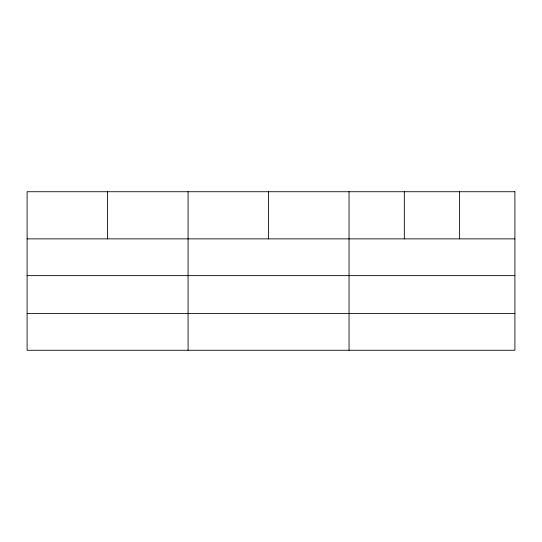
<?xml version="1.0" encoding="UTF-8"?>
<svg xmlns="http://www.w3.org/2000/svg" width="542" height="542" viewBox="0 0 542 542"><rect width="100%" height="100%" fill="white"/><g stroke="black" fill="none" stroke-linecap="round" stroke-linejoin="round"><path stroke-width="0.81" d="M27.1 238.873L514.9 238.873M27.1 275.634L514.9 275.634M27.1 313.506L514.9 313.506M459.616 191.732L459.616 238.873M404.332 191.732L404.332 238.873M349.048 191.732L349.048 350.267M268.561 191.732L268.561 238.873M188.074 191.732L188.074 350.267M107.587 191.732L107.587 238.873M514.9 191.732L27.1 191.732L27.1 350.267L514.9 350.267L514.9 191.732"/></g></svg>
